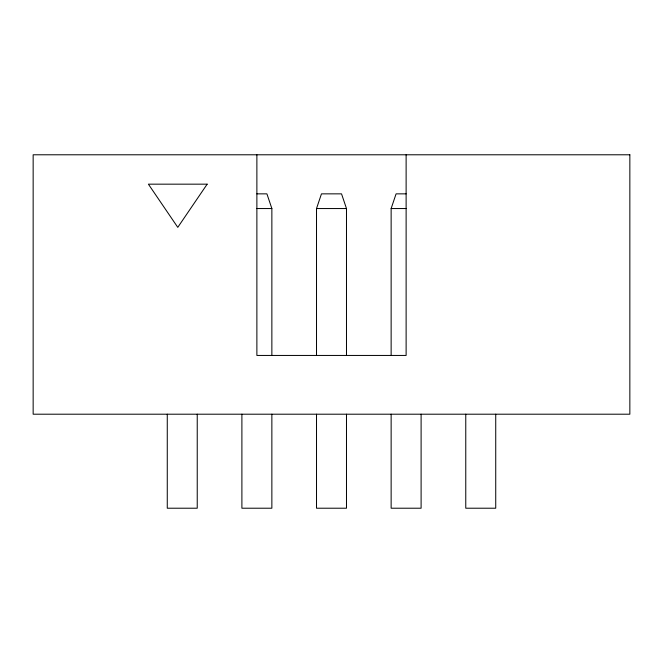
<?xml version="1.0" encoding="UTF-8"?>
<svg xmlns="http://www.w3.org/2000/svg" width="663" height="663" viewBox="0 0 663 663"><rect width="100%" height="100%" fill="white"/><g stroke="black" fill="none" stroke-linecap="round" stroke-linejoin="round"><path stroke-width="0.99" d="M316.516 355.443L316.516 208.547L321.464 193.853L341.536 193.853L346.484 208.547L346.484 355.443M391.137 355.443L391.137 208.547L396.084 193.853L406.121 193.853M256.879 193.853L266.916 193.853L271.863 208.547L271.863 355.443M256.879 208.547L271.863 208.547M316.516 208.547L346.484 208.547M391.137 208.547L406.121 208.547M495.733 414.201L495.733 508.214L465.766 508.214L465.766 414.201M421.104 414.201L421.104 508.214L391.137 508.214L391.137 414.201M406.121 154.786L406.121 355.443L256.879 355.443L256.879 154.786M346.484 414.201L346.484 508.214L316.516 508.214L316.516 414.201M271.863 414.201L271.863 508.214L241.896 508.214L241.896 414.201M197.234 414.201L197.234 508.214L167.267 508.214L167.267 414.201M207.163 184.165L177.783 227.351L148.396 184.165L207.163 184.165M629.85 154.786L33.15 154.786L33.15 414.201L629.85 414.201L629.85 154.786"/></g></svg>
